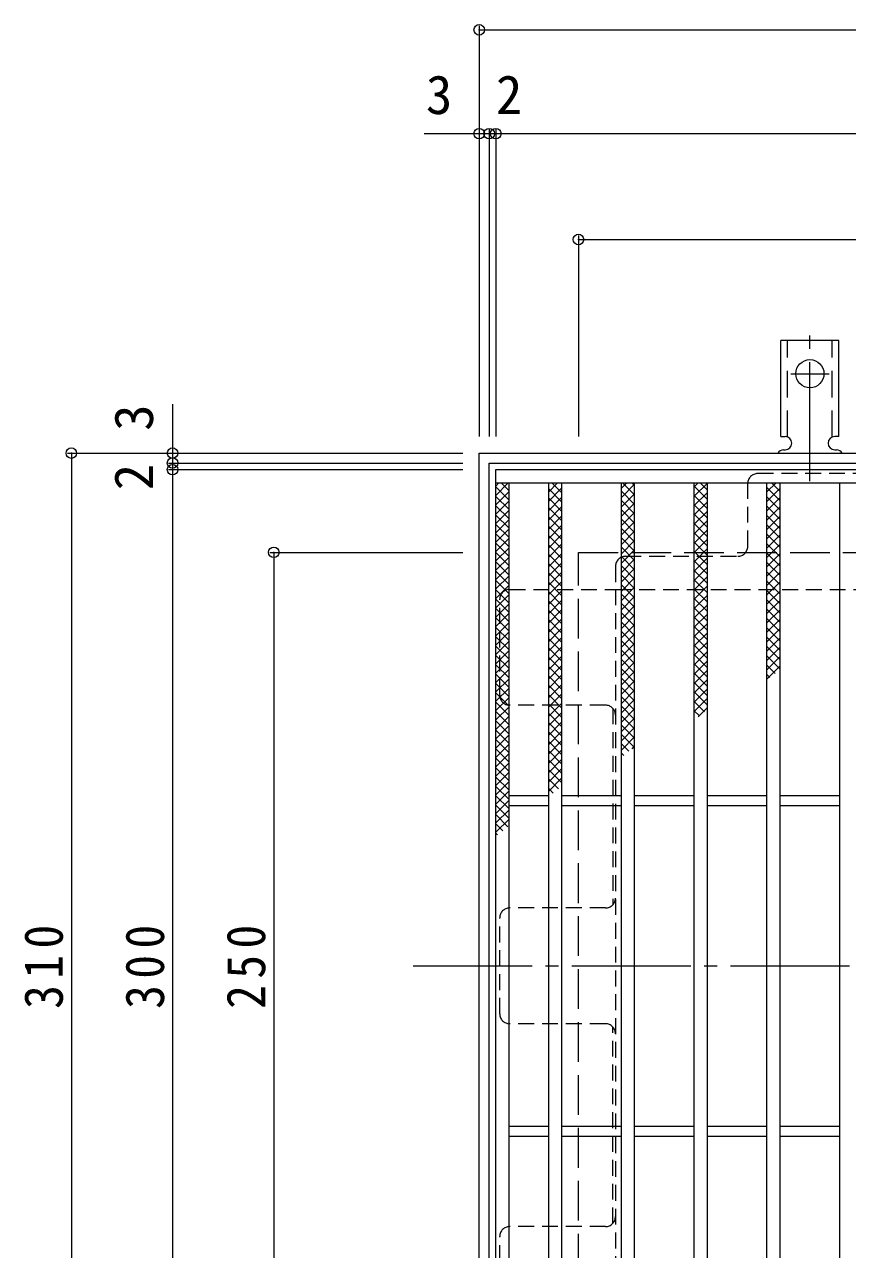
# Model space of a CAD drawing. Units: millimetres at full size, sheet at 1:4. Extents: x -822 to 951, y -780 to 740.
# Drawn here: x -787.2 to -538.3, y 357.4 to 727.7 of the extents above; entities that cross this region are included whole.
import ezdxf
from ezdxf.enums import TextEntityAlignment as Align

# ---------------------------------------------------------------- set-up
doc = ezdxf.new("R2010")
doc.units = ezdxf.units.MM
doc.header["$LTSCALE"] = 4
doc.header["$PDMODE"] = 32
doc.header["$PDSIZE"] = 3.2
for name, pattern in [('CHAIN1', [8, 5, -1, 1, -1]), ('CHAIN2', [12, 9, -1, 1, -1]), ('DASHED1', [1.8, 1.2, -0.6]), ('DASHED2', [3, 2, -1]), ('DASHED3', [4, 3, -1])]:
    doc.linetypes.add(name, pattern=pattern)
for name, color, linetype, lineweight in [('A-1_躯体', 2, 'Continuous', 9), ('A-2_仕上', 3, 'Continuous', 9), ('A-4_その他', 7, 'Continuous', 9), ('A-7_ハッチ', 2, 'Continuous', 9), ('A-8_記号', 2, 'Continuous', 9), ('A-9_ｸｳﾁｮｳｷ', 6, 'Continuous', 9), ('A-A_ﾊｯﾁ-ﾜｸ', 3, 'Continuous', 9)]:
    doc.layers.add(name, color=color, linetype=linetype, lineweight=lineweight)
doc.styles.add('ＭＳ ゴシック', font='')
doc.styles.get('ＭＳ ゴシック').set_extended_font_data('MS Gothic')

msp = doc.modelspace()

# ---------------------------------------------------------------- linework, layer by layer
at = {"layer": 'A-1_躯体'}
for points in [[(-649.713, 288.162), (-649.713, 598.162), (-339.713, 598.162)], [(-646.713, 291.162), (-646.713, 595.162), (-342.713, 595.162)]]:
    msp.add_lwpolyline(points, dxfattribs=at)
at = {"layer": 'A-1_躯体', "linetype": 'DASHED3'}
msp.add_lwpolyline([(-619.713, 318.162), (-619.713, 568.162), (-369.713, 568.162)], dxfattribs=at)
at = {"layer": 'A-2_仕上'}
for p, q in [((-644.713, 589.162), (-344.713, 589.162)), ((-640.713, 297.162), (-640.713, 589.162)), ((-628.713, 297.162), (-628.713, 589.162)), ((-624.713, 297.162), (-624.713, 589.162)), ((-606.713, 297.162), (-606.713, 589.162)), ((-602.713, 297.162), (-602.713, 589.162)), ((-584.713, 297.162), (-584.713, 589.162)), ((-580.713, 297.162), (-580.713, 589.162)), ((-562.713, 297.162), (-562.713, 589.162)), ((-558.713, 297.162), (-558.713, 589.162)), ((-540.713, 297.162), (-540.713, 589.162)), ((-640.713, 494.662), (-628.713, 494.662)), ((-624.713, 494.662), (-606.713, 494.662)), ((-602.713, 494.662), (-584.713, 494.662)), ((-580.713, 494.662), (-562.713, 494.662)), ((-558.713, 494.662), (-540.713, 494.662)), ((-640.713, 491.662), (-628.713, 491.662)), ((-624.713, 491.662), (-606.713, 491.662)), ((-602.713, 491.662), (-584.713, 491.662)), ((-580.713, 491.662), (-562.713, 491.662)), ((-558.713, 491.662), (-540.713, 491.662)), ((-640.713, 394.662), (-628.713, 394.662)), ((-624.713, 394.662), (-606.713, 394.662)), ((-602.713, 394.662), (-584.713, 394.662)), ((-580.713, 394.662), (-562.713, 394.662)), ((-558.713, 394.662), (-540.713, 394.662)), ((-640.713, 391.662), (-628.713, 391.662)), ((-624.713, 391.662), (-606.713, 391.662)), ((-602.713, 391.662), (-584.713, 391.662)), ((-580.713, 391.662), (-562.713, 391.662)), ((-558.713, 391.662), (-540.713, 391.662))]:
    msp.add_line(p, q, dxfattribs=at)
msp.add_lwpolyline([(-644.713, 293.162), (-644.713, 593.162), (-344.713, 593.162), (-344.713, 293.162)], close=True, dxfattribs=at)
at = {"layer": 'A-4_その他'}
for p, q in [((-649.713, 727.325), (-649.713, 603.162)), ((-649.713, 726.125), (-339.713, 726.125)), ((-666.393, 694.737), (-646.713, 694.737)), ((-646.713, 695.937), (-646.713, 603.162)), ((-646.713, 694.737), (-644.713, 694.737)), ((-644.713, 695.937), (-644.713, 603.162)), ((-644.713, 694.737), (-344.713, 694.737)), ((-619.713, 663.941), (-619.713, 603.162)), ((-619.713, 662.741), (-369.713, 662.741)), ((-742.449, 612.926), (-742.449, 595.162)), ((-774.254, 598.162), (-654.713, 598.162)), ((-773.054, 598.162), (-773.054, 288.162)), ((-743.649, 595.162), (-654.713, 595.162)), ((-743.649, 593.162), (-654.713, 593.162)), ((-742.449, 595.162), (-742.449, 593.162)), ((-742.449, 593.162), (-742.449, 293.162)), ((-713.044, 568.162), (-654.713, 568.162)), ((-711.844, 568.162), (-711.844, 318.162))]:
    msp.add_line(p, q, dxfattribs=at)
for p in [(-649.713, 726.125), (-649.713, 694.737), (-646.713, 694.737), (-644.713, 694.737), (-619.713, 662.741), (-773.054, 598.162), (-742.449, 598.162), (-742.449, 595.162), (-742.449, 593.162), (-711.844, 568.162)]:
    msp.add_point(p, dxfattribs=at)
at = {"layer": 'A-7_ハッチ', "linetype": 'DASHED1'}
for p, q in [((-568.512, 569.966), (-568.512, 588.966)), ((-423.914, 591.966), (-565.512, 591.966)), ((-605.513, 566.966), (-571.512, 566.966)), ((-608.513, 563.966), (-608.513, 556.966)), ((-640.517, 556.966), (-608.513, 556.966)), ((-608.513, 556.966), (-380.913, 556.966)), ((-608.513, 556.966), (-608.513, 329.359)), ((-643.517, 524.965), (-643.517, 553.966)), ((-611.513, 521.965), (-640.517, 521.965)), ((-609.313, 521.004), (-609.313, 461.623)), ((-611.513, 460.663), (-640.517, 460.663)), ((-643.517, 428.662), (-643.517, 457.663)), ((-611.513, 425.662), (-640.517, 425.662)), ((-609.313, 365.32), (-609.313, 424.701)), ((-611.513, 364.36), (-640.517, 364.36)), ((-643.517, 332.359), (-643.517, 361.36))]:
    msp.add_line(p, q, dxfattribs=at)
at = {"layer": 'A-7_ハッチ', "linetype": 'CHAIN2'}
msp.add_line((-669.713, 443.162), (-319.713, 443.162), dxfattribs=at)
at = {"layer": 'A-7_ハッチ', "linetype": 'DASHED1'}
for centre, start, end in [((-565.512, 588.966), 90, 180), ((-605.513, 563.966), 90, 180), ((-571.512, 569.966), 270, 0), ((-640.517, 553.966), 90, 180), ((-640.517, 524.965), 180, 270), ((-611.513, 518.965), 0, 90), ((-611.513, 463.663), 270, 0), ((-640.517, 457.663), 90, 180), ((-640.517, 428.662), 180, 270), ((-611.513, 422.662), 0, 90), ((-611.513, 367.36), 270, 0), ((-640.517, 361.36), 90, 180)]:
    msp.add_arc(centre, 3, start, end, dxfattribs=at)
at = {"layer": 'A-8_記号', "linetype": 'CHAIN1'}
msp.add_line((-611.221, 443.162), (-598.713, 443.162), dxfattribs=at)
at = {"layer": 'A-9_ｸｳﾁｮｳｷ'}
for p, q in [((-644.713, 585.372), (-640.923, 589.163)), ((-644.713, 588.2), (-643.751, 589.163)), ((-643.124, 589.163), (-640.713, 586.752)), ((-628.713, 586.487), (-626.037, 589.163)), ((-627.726, 589.163), (-624.713, 586.151)), ((-624.897, 589.163), (-624.713, 588.98)), ((-606.713, 587.555), (-605.104, 589.163)), ((-606.373, 589.163), (-602.713, 585.503)), ((-603.544, 589.163), (-602.713, 588.332)), ((-584.713, 587.946), (-583.496, 589.163)), ((-584.713, 585.118), (-580.713, 589.118)), ((-582.868, 589.163), (-580.713, 587.007)), ((-562.713, 586.413), (-559.963, 589.163)), ((-561.289, 589.163), (-558.713, 586.587)), ((-644.713, 587.923), (-640.713, 583.924)), ((-644.713, 582.544), (-640.713, 586.544)), ((-644.713, 585.095), (-640.713, 581.094)), ((-628.713, 583.659), (-624.713, 587.659)), ((-628.713, 587.323), (-624.713, 583.323)), ((-606.713, 584.726), (-602.713, 588.726)), ((-606.713, 586.675), (-602.713, 582.675)), ((-606.713, 581.898), (-602.713, 585.898)), ((-584.713, 588.179), (-580.713, 584.179)), ((-584.713, 582.289), (-580.713, 586.289)), ((-584.713, 585.351), (-580.713, 581.351)), ((-562.713, 587.759), (-558.713, 583.759)), ((-562.713, 583.585), (-558.713, 587.585)), ((-644.713, 579.715), (-640.713, 583.715)), ((-644.713, 582.267), (-640.713, 578.266)), ((-628.713, 580.83), (-624.713, 584.83)), ((-628.713, 584.494), (-624.713, 580.494)), ((-628.713, 578.002), (-624.713, 582.002)), ((-628.713, 581.666), (-624.713, 577.666)), ((-606.713, 583.846), (-602.713, 579.846)), ((-606.713, 579.069), (-602.713, 583.069)), ((-584.713, 579.461), (-580.713, 583.461)), ((-584.713, 582.522), (-580.713, 578.522)), ((-562.713, 584.93), (-558.713, 580.93)), ((-562.713, 580.757), (-558.713, 584.756)), ((-562.713, 582.102), (-558.713, 578.102)), ((-562.713, 577.928), (-558.713, 581.928)), ((-644.713, 576.887), (-640.713, 580.886)), ((-644.713, 579.438), (-640.713, 575.438)), ((-644.713, 574.058), (-640.713, 578.058)), ((-628.713, 575.173), (-624.713, 579.174)), ((-628.713, 578.838), (-624.713, 574.837)), ((-606.713, 581.018), (-602.713, 577.018)), ((-606.713, 576.241), (-602.713, 580.241)), ((-606.713, 578.19), (-602.713, 574.189)), ((-584.713, 576.633), (-580.713, 580.632)), ((-584.713, 579.694), (-580.713, 575.693)), ((-584.713, 573.804), (-580.713, 577.804)), ((-562.713, 579.274), (-558.713, 575.273)), ((-562.713, 575.1), (-558.713, 579.1)), ((-644.713, 576.609), (-640.713, 572.61)), ((-644.713, 571.23), (-640.713, 575.23)), ((-628.713, 572.345), (-624.713, 576.345)), ((-628.713, 576.009), (-624.713, 572.009)), ((-606.713, 573.413), (-602.713, 577.413)), ((-606.713, 575.361), (-602.713, 571.361)), ((-606.713, 570.584), (-602.713, 574.584)), ((-584.713, 576.865), (-580.713, 572.865)), ((-584.713, 570.975), (-580.713, 574.976)), ((-584.713, 574.037), (-580.713, 570.037)), ((-562.713, 576.445), (-558.713, 572.445)), ((-562.713, 572.271), (-558.713, 576.271)), ((-644.713, 573.781), (-640.713, 569.781)), ((-644.713, 568.402), (-640.713, 572.401)), ((-644.713, 570.953), (-640.713, 566.953)), ((-628.713, 569.516), (-624.713, 573.516)), ((-628.713, 573.18), (-624.713, 569.18)), ((-628.713, 566.688), (-624.713, 570.688)), ((-628.713, 570.352), (-624.713, 566.352)), ((-606.713, 572.532), (-602.713, 568.533)), ((-606.713, 567.756), (-602.713, 571.756)), ((-584.713, 568.147), (-580.713, 572.147)), ((-584.713, 571.208), (-580.713, 567.208)), ((-562.713, 573.616), (-558.713, 569.617)), ((-562.713, 569.443), (-558.713, 573.443)), ((-562.713, 570.788), (-558.713, 566.788)), ((-562.713, 566.614), (-558.713, 570.614)), ((-644.713, 565.573), (-640.713, 569.573)), ((-644.713, 568.124), (-640.713, 564.125)), ((-644.713, 562.744), (-640.713, 566.745)), ((-628.713, 563.86), (-624.713, 567.86)), ((-628.713, 567.524), (-624.713, 563.524)), ((-606.713, 569.704), (-602.713, 565.704)), ((-606.713, 564.927), (-602.713, 568.927)), ((-606.713, 566.876), (-602.713, 562.876)), ((-584.713, 565.319), (-580.713, 569.319)), ((-584.713, 568.38), (-580.713, 564.38)), ((-562.713, 567.96), (-558.713, 563.96)), ((-562.713, 563.786), (-558.713, 567.786)), ((-644.713, 565.296), (-640.713, 561.296)), ((-644.713, 559.916), (-640.713, 563.917)), ((-628.713, 561.031), (-624.713, 565.031)), ((-628.713, 564.695), (-624.713, 560.696)), ((-606.713, 562.099), (-602.713, 566.099)), ((-606.713, 564.047), (-602.713, 560.047)), ((-606.713, 559.271), (-602.713, 563.27)), ((-584.713, 562.49), (-580.713, 566.49)), ((-584.713, 565.551), (-580.713, 561.552)), ((-584.713, 559.662), (-580.713, 563.662)), ((-562.713, 565.131), (-558.713, 561.132)), ((-562.713, 560.958), (-558.713, 564.958)), ((-644.713, 562.468), (-640.713, 558.467)), ((-644.713, 557.088), (-640.713, 561.087)), ((-644.713, 559.639), (-640.713, 555.639)), ((-628.713, 558.203), (-624.713, 562.203)), ((-628.713, 561.867), (-624.713, 557.867)), ((-628.713, 555.374), (-624.713, 559.375)), ((-606.713, 561.219), (-602.713, 557.219)), ((-606.713, 556.442), (-602.713, 560.442)), ((-584.713, 562.723), (-580.713, 558.723)), ((-584.713, 556.834), (-580.713, 560.833)), ((-584.713, 559.895), (-580.713, 555.894)), ((-562.713, 562.303), (-558.713, 558.303)), ((-562.713, 558.129), (-558.713, 562.129)), ((-562.713, 559.475), (-558.713, 555.474)), ((-562.713, 555.301), (-558.713, 559.301)), ((-644.713, 554.259), (-640.713, 558.259)), ((-644.713, 556.811), (-640.713, 552.811)), ((-628.713, 559.039), (-624.713, 555.038)), ((-628.713, 552.546), (-624.713, 556.546)), ((-628.713, 556.21), (-624.713, 552.21)), ((-606.713, 558.391), (-602.713, 554.39)), ((-606.713, 553.614), (-602.713, 557.614)), ((-606.713, 555.562), (-602.713, 551.562)), ((-584.713, 554.005), (-580.713, 558.005)), ((-584.713, 557.066), (-580.713, 553.066)), ((-562.713, 556.646), (-558.713, 552.646)), ((-562.713, 552.472), (-558.713, 556.472)), ((-644.713, 551.431), (-640.713, 555.431)), ((-644.713, 553.982), (-640.713, 549.982)), ((-644.713, 548.603), (-640.713, 552.603)), ((-628.713, 549.717), (-624.713, 553.717)), ((-628.713, 553.381), (-624.713, 549.382)), ((-606.713, 550.785), (-602.713, 554.786)), ((-606.713, 552.734), (-602.713, 548.734)), ((-606.713, 547.957), (-602.713, 551.957)), ((-584.713, 551.177), (-580.713, 555.177)), ((-584.713, 554.238), (-580.713, 550.238)), ((-584.713, 548.348), (-580.713, 552.348)), ((-562.713, 553.817), (-558.713, 549.818)), ((-562.713, 549.644), (-558.713, 553.644)), ((-644.713, 551.154), (-640.713, 547.154)), ((-644.713, 545.774), (-640.713, 549.774)), ((-644.713, 548.325), (-640.713, 544.326)), ((-628.713, 546.889), (-624.713, 550.889)), ((-628.713, 550.553), (-624.713, 546.553)), ((-628.713, 544.061), (-624.713, 548.061)), ((-606.713, 549.905), (-602.713, 545.905)), ((-606.713, 545.128), (-602.713, 549.128)), ((-584.713, 551.409), (-580.713, 547.409)), ((-584.713, 545.52), (-580.713, 549.52)), ((-584.713, 548.581), (-580.713, 544.581)), ((-562.713, 550.989), (-558.713, 546.989)), ((-562.713, 546.815), (-558.713, 550.815)), ((-562.713, 548.161), (-558.713, 544.161)), ((-644.713, 542.945), (-640.713, 546.946)), ((-644.713, 545.497), (-640.713, 541.497)), ((-628.713, 547.725), (-624.713, 543.725)), ((-628.713, 541.232), (-624.713, 545.232)), ((-628.713, 544.896), (-624.713, 540.897)), ((-606.713, 547.077), (-602.713, 543.077)), ((-606.713, 542.3), (-602.713, 546.3)), ((-584.713, 542.691), (-580.713, 546.692)), ((-584.713, 545.752), (-580.713, 541.753)), ((-562.713, 543.987), (-558.713, 547.987)), ((-562.713, 545.333), (-558.713, 541.333)), ((-562.713, 541.158), (-558.713, 545.159)), ((-644.713, 540.117), (-640.713, 544.117)), ((-644.713, 542.669), (-640.713, 538.668)), ((-644.713, 537.289), (-640.713, 541.288)), ((-628.713, 538.404), (-624.713, 542.404)), ((-628.713, 542.068), (-624.713, 538.068)), ((-606.713, 544.248), (-602.713, 540.248)), ((-606.713, 539.472), (-602.713, 543.472)), ((-606.713, 541.42), (-602.713, 537.42)), ((-606.713, 536.643), (-602.713, 540.643)), ((-584.713, 539.863), (-580.713, 543.863)), ((-584.713, 542.924), (-580.713, 538.924)), ((-584.713, 537.035), (-580.713, 541.034)), ((-562.713, 542.504), (-558.713, 538.504)), ((-562.713, 538.33), (-558.713, 542.33)), ((-644.713, 539.84), (-640.713, 535.84)), ((-644.713, 534.46), (-640.713, 538.46)), ((-644.713, 537.012), (-640.713, 533.012)), ((-628.713, 535.575), (-624.713, 539.576)), ((-628.713, 539.24), (-624.713, 535.239)), ((-606.713, 538.592), (-602.713, 534.591)), ((-606.713, 533.814), (-602.713, 537.815)), ((-584.713, 540.096), (-580.713, 536.095)), ((-584.713, 534.206), (-580.713, 538.206)), ((-584.713, 537.267), (-580.713, 533.267)), ((-562.713, 539.676), (-558.713, 535.675)), ((-562.713, 535.502), (-558.713, 539.501)), ((-644.713, 531.632), (-640.713, 535.632)), ((-644.713, 534.183), (-640.713, 530.183)), ((-628.713, 532.747), (-624.713, 536.747)), ((-628.713, 536.411), (-624.713, 532.411)), ((-628.713, 529.918), (-624.713, 533.918)), ((-628.713, 533.582), (-624.713, 529.583)), ((-606.713, 535.763), (-602.713, 531.763)), ((-606.713, 530.986), (-602.713, 534.987)), ((-584.713, 531.378), (-580.713, 535.378)), ((-584.713, 534.439), (-580.713, 530.439)), ((-562.713, 536.847), (-558.713, 532.847)), ((-562.713, 532.673), (-558.713, 536.673)), ((-562.713, 534.018), (-560.256, 531.563)), ((-562.713, 529.845), (-558.713, 533.845)), ((-644.713, 528.804), (-640.713, 532.804)), ((-644.713, 531.355), (-640.713, 527.355)), ((-644.713, 525.975), (-640.713, 529.975)), ((-628.713, 527.09), (-624.713, 531.09)), ((-628.713, 530.754), (-624.713, 526.754)), ((-606.713, 532.934), (-602.713, 528.935)), ((-606.713, 528.158), (-602.713, 532.157)), ((-606.713, 530.106), (-602.713, 526.106)), ((-584.713, 528.549), (-580.713, 532.549)), ((-584.713, 531.61), (-580.713, 527.61)), ((-584.713, 525.721), (-580.713, 529.721)), ((-562.713, 531.19), (-561.845, 530.322)), ((-644.713, 528.526), (-640.713, 524.527)), ((-644.713, 523.146), (-640.713, 527.147)), ((-628.713, 524.262), (-624.713, 528.262)), ((-628.713, 527.926), (-624.713, 523.926)), ((-606.713, 525.329), (-602.713, 529.329)), ((-606.713, 527.278), (-602.713, 523.278)), ((-606.713, 522.501), (-602.713, 526.501)), ((-584.713, 528.782), (-580.713, 524.782)), ((-584.713, 522.892), (-580.713, 526.893)), ((-584.713, 525.953), (-580.713, 521.954)), ((-644.713, 525.698), (-640.713, 521.698)), ((-644.713, 520.318), (-640.713, 524.318)), ((-644.713, 522.87), (-640.713, 518.87)), ((-628.713, 521.434), (-624.713, 525.433)), ((-628.713, 525.097), (-624.713, 521.098)), ((-628.713, 518.605), (-624.713, 522.605)), ((-628.713, 522.269), (-624.713, 518.269)), ((-606.713, 524.449), (-602.713, 520.45)), ((-606.713, 519.673), (-602.713, 523.673)), ((-584.713, 520.064), (-580.713, 524.064)), ((-584.713, 523.125), (-581.551, 519.964)), ((-644.713, 517.49), (-640.713, 521.49)), ((-644.713, 520.041), (-640.713, 516.041)), ((-644.713, 514.662), (-640.713, 518.661)), ((-628.713, 515.776), (-624.713, 519.777)), ((-628.713, 519.441), (-624.713, 515.44)), ((-606.713, 521.621), (-602.713, 517.621)), ((-606.713, 516.844), (-602.713, 520.844)), ((-606.713, 518.793), (-602.713, 514.792)), ((-584.713, 520.297), (-583.139, 518.723)), ((-583.53, 518.419), (-580.713, 521.235)), ((-644.713, 517.213), (-640.713, 513.213)), ((-644.713, 511.833), (-640.713, 515.833)), ((-628.713, 512.948), (-624.713, 516.948)), ((-628.713, 516.612), (-624.713, 512.612)), ((-606.713, 514.015), (-602.713, 518.016)), ((-606.713, 515.964), (-602.713, 511.964)), ((-606.713, 511.187), (-602.713, 515.187)), ((-644.713, 514.385), (-640.713, 510.384)), ((-644.713, 509.005), (-640.713, 513.005)), ((-644.713, 511.556), (-640.713, 507.556)), ((-628.713, 510.12), (-624.713, 514.119)), ((-628.713, 513.784), (-624.713, 509.784)), ((-628.713, 507.291), (-624.713, 511.291)), ((-606.713, 513.135), (-602.845, 509.269)), ((-606.713, 508.359), (-602.713, 512.359)), ((-644.713, 506.176), (-640.713, 510.176)), ((-644.713, 508.727), (-640.713, 504.728)), ((-644.713, 503.347), (-640.713, 507.348)), ((-628.713, 510.955), (-624.713, 506.955)), ((-628.713, 504.463), (-624.713, 508.463)), ((-628.713, 508.127), (-624.713, 504.127)), ((-606.713, 510.307), (-604.434, 508.028)), ((-606.713, 507.479), (-606.022, 506.788)), ((-603.435, 508.809), (-602.713, 509.53)), ((-644.713, 505.899), (-640.713, 501.899)), ((-644.713, 500.519), (-640.713, 504.519)), ((-628.713, 501.635), (-624.713, 505.635)), ((-628.713, 505.298), (-624.713, 501.299)), ((-644.713, 503.071), (-640.713, 499.071)), ((-644.713, 497.691), (-640.713, 501.691)), ((-644.713, 500.242), (-640.713, 496.242)), ((-628.713, 498.806), (-624.713, 502.806)), ((-628.713, 502.47), (-624.713, 498.47)), ((-628.713, 495.977), (-624.713, 499.978)), ((-644.713, 494.863), (-640.713, 498.862)), ((-644.713, 497.414), (-640.713, 493.414)), ((-628.713, 499.642), (-625.729, 496.657)), ((-628.713, 496.813), (-627.317, 495.417)), ((-644.713, 492.034), (-640.713, 496.034)), ((-644.713, 494.586), (-640.713, 490.585)), ((-644.713, 489.206), (-640.713, 493.206)), ((-644.713, 491.757), (-640.713, 487.757)), ((-644.713, 486.377), (-640.713, 490.377)), ((-644.713, 488.928), (-641.023, 485.239)), ((-644.713, 483.549), (-640.713, 487.549)), ((-644.713, 486.1), (-642.611, 483.998)), ((-644.713, 483.272), (-644.199, 482.758))]:
    msp.add_line(p, q, dxfattribs=at)
at = {"layer": 'A-A_ﾊｯﾁ-ﾜｸ', "color": 7, "linetype": 'CHAIN2'}
for p, q in [((-549.713, 589.694), (-549.713, 637.095)), ((-555.489, 622.162), (-543.937, 622.162))]:
    msp.add_line(p, q, dxfattribs=at)
at = {"layer": 'A-A_ﾊｯﾁ-ﾜｸ'}
for p, q in [((-558.463, 603.162), (-558.463, 632.162)), ((-540.963, 632.162), (-558.463, 632.162)), ((-540.963, 603.162), (-540.963, 632.162)), ((-558.463, 603.162), (-557.213, 603.162)), ((-540.963, 603.162), (-542.213, 603.162)), ((-557.713, 599.162), (-557.213, 599.162)), ((-542.218, 599.162), (-541.704, 599.162))]:
    msp.add_line(p, q, dxfattribs=at)
at = {"layer": 'A-A_ﾊｯﾁ-ﾜｸ', "linetype": 'DASHED2'}
for p, q in [((-556.463, 603.016), (-556.463, 632.162)), ((-542.963, 603.016), (-542.963, 632.162))]:
    msp.add_line(p, q, dxfattribs=at)
at = {"layer": 'A-A_ﾊｯﾁ-ﾜｸ'}
msp.add_circle((-549.713, 622.162), 4.25, dxfattribs=at)
for centre, start, end in [((-557.213, 601.162), 270, 90), ((-542.213, 601.162), 90, 269.86671), ((-557.713, 597.162), 90.27597, 150.00049), ((-541.713, 597.162), 29.99928, 89.75838)]:
    msp.add_arc(centre, 2, start, end, dxfattribs=at)

# ---------------------------------------------------------------- texts
at = {"layer": 'A-4_その他', "color": 2, "style": 'ＭＳ ゴシック'}
for s, p in [('3', (-665.842, 697.137)), ('2', (-644.671, 697.137))]:
    msp.add_text(s, height=11.73, dxfattribs=at).set_placement(p, align=Align.BOTTOM_LEFT)
for s, p in [('3', (-744.849, 604.887)), ('2', (-744.849, 586.926))]:
    msp.add_text(s, height=11.73, rotation=90, dxfattribs=at).set_placement(p, align=Align.BOTTOM_LEFT)
at = {"layer": 'A-4_その他', "color": 2, "char_height": 11.73, "attachment_point": 7, "rotation": 90, "style": 'ＭＳ ゴシック'}
for s, insert in [('\\T1.27;\\W0.9;310', (-775.454, 430.162)), ('\\T1.27;\\W0.9;300', (-744.849, 430.162)), ('\\T1.27;\\W0.9;250', (-714.244, 430.162))]:
    msp.add_mtext(s, dxfattribs=dict(at, insert=insert))

doc.saveas('drawing.dxf')
